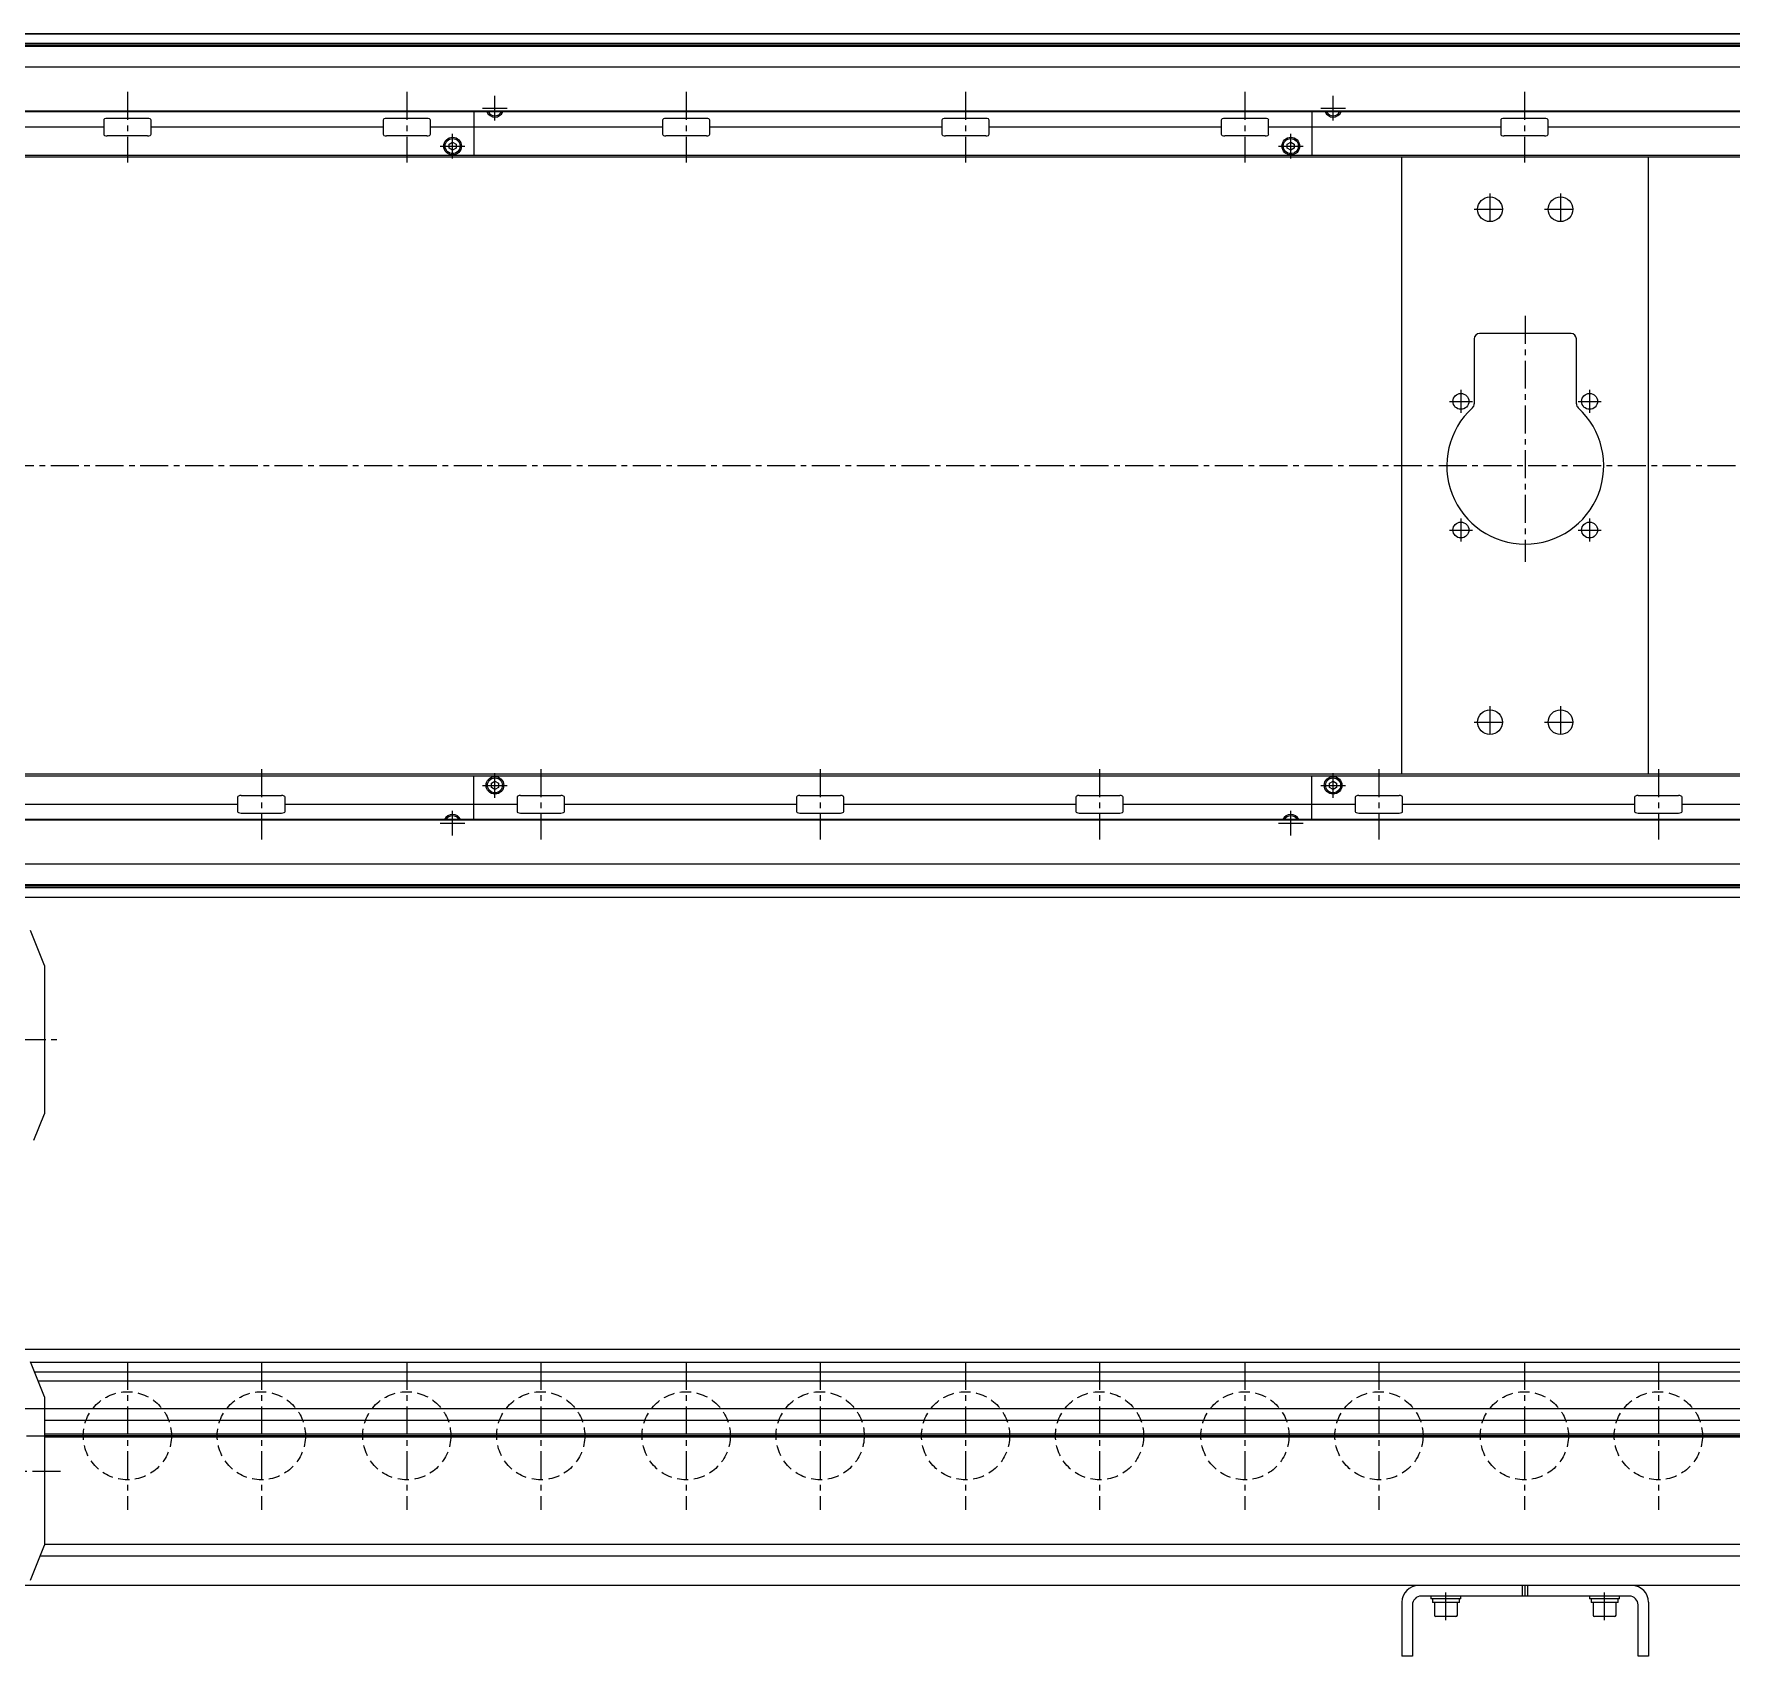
# Model space of a CAD drawing. Extents: x -10 to 3340, y -8 to 1001.
# Drawn here: x 676 to 1639, y 28 to 948 of the extents above; entities that cross this region are included whole.
import ezdxf

# ---------------------------------------------------------------- set-up
doc = ezdxf.new("R2010")
doc.units = 0
doc.header["$LTSCALE"] = 0.5
doc.linetypes.add('CENTER', pattern=[50.8, 31.75, -6.35, 6.35, -6.35])
doc.linetypes.add('DASHED', pattern=[19.05, 12.7, -6.35])
for name, color, linetype in [('MSM_CENTER', 1, 'CENTER'), ('MSM_CONTINUOUS', 7, 'CONTINUOUS'), ('MSM_DASHED', 4, 'DASHED')]:
    doc.layers.add(name, color=color, linetype=linetype)

msp = doc.modelspace()

# ---------------------------------------------------------------- linework, layer by layer
at = {"layer": 'MSM_CENTER'}
for p, q in [((729.25, 915.5), (729.25, 875.5)), ((887.75, 915.5), (887.75, 875.5)), ((1046.25, 915.5), (1046.25, 875.5)), ((1204.75, 915.5), (1204.75, 875.5)), ((1363.25, 915.5), (1363.25, 875.5)), ((1521.75, 915.5), (1521.75, 875.5)), ((930.75, 906.25), (944.75, 906.25)), ((937.75, 899.25), (937.75, 913.25)), ((1406.25, 906.25), (1420.25, 906.25)), ((1413.25, 899.25), (1413.25, 913.25)), ((913.75, 877.75), (913.75, 891.75)), ((1389.25, 877.75), (1389.25, 891.75)), ((906.75, 884.75), (920.75, 884.75)), ((1382.25, 884.75), (1396.25, 884.75)), ((1502.25, 857.9), (1502.25, 839.9)), ((1542.25, 857.9), (1542.25, 839.9)), ((1493.25, 848.9), (1511.25, 848.9)), ((1533.25, 848.9), (1551.25, 848.9)), ((1522.25, 788.4), (1522.25, 648.9)), ((1485.75, 746.4), (1485.75, 733.4)), ((1558.75, 746.4), (1558.75, 733.4)), ((1479.25, 739.9), (1492.25, 739.9)), ((1552.25, 739.9), (1565.25, 739.9)), ((2682.85, 703.4), (359.75, 703.4)), ((1479.25, 666.9), (1492.25, 666.9)), ((1485.75, 673.4), (1485.75, 660.4)), ((1552.25, 666.9), (1565.25, 666.9)), ((1558.75, 673.4), (1558.75, 660.4)), ((1502.25, 566.9), (1502.25, 548.9)), ((1542.25, 566.9), (1542.25, 548.9)), ((1493.25, 557.9), (1511.25, 557.9)), ((1533.25, 557.9), (1551.25, 557.9)), ((805.25, 531.3), (805.25, 491.3)), ((963.75, 531.3), (963.75, 491.3)), ((1122.25, 531.3), (1122.25, 491.3)), ((1280.75, 531.3), (1280.75, 491.3)), ((1439.25, 531.3), (1439.25, 491.3)), ((1597.75, 531.3), (1597.75, 491.3)), ((930.75, 522.05), (944.75, 522.05)), ((937.75, 515.05), (937.75, 529.05)), ((1406.25, 522.05), (1420.25, 522.05)), ((1413.25, 515.05), (1413.25, 529.05)), ((913.75, 493.55), (913.75, 507.55)), ((1389.25, 493.55), (1389.25, 507.55)), ((906.75, 500.55), (920.75, 500.55)), ((1382.25, 500.55), (1396.25, 500.55)), ((362.25, 377.75), (692.25, 377.75)), ((729.25, 195), (729.25, 111)), ((805.25, 195), (805.25, 111)), ((887.75, 195), (887.75, 111)), ((963.75, 195), (963.75, 111)), ((1046.25, 195), (1046.25, 111)), ((1122.25, 195), (1122.25, 111)), ((1204.75, 195), (1204.75, 111)), ((1280.75, 195), (1280.75, 111)), ((1363.25, 195), (1363.25, 111)), ((1439.25, 195), (1439.25, 111)), ((1521.75, 195), (1521.75, 111)), ((1597.75, 195), (1597.75, 111)), ((367.25, 153), (2673.25, 153)), ((472.25, 133), (692.25, 133)), ((1477.25, 48.4), (1477.25, 64)), ((1567.25, 48.4), (1567.25, 64))]:
    msp.add_line(p, q, dxfattribs=at)
at = {"layer": 'MSM_CONTINUOUS'}
for p, q in [((2672.85, 948.4), (370.65, 948.4)), ((2671.25, 948.35), (372.25, 948.35)), ((2646.58, 942.92), (396.92, 942.92)), ((2646.58, 941.18), (396.92, 941.18)), ((2646.5, 942.05), (397, 942.05)), ((2671.25, 929.55), (372.25, 929.55)), ((2671.25, 904.15), (372.25, 904.15)), ((2671.25, 904.55), (422.25, 904.55)), ((715.81, 895.5), (584.19, 895.5)), ((715.81, 899.5), (715.81, 891.5)), ((740.72, 900.5), (717.78, 900.5)), ((742.69, 891.5), (742.69, 899.5)), ((874.31, 895.5), (742.69, 895.5)), ((874.31, 899.5), (874.31, 891.5)), ((899.22, 900.5), (876.28, 900.5)), ((901.19, 891.5), (901.19, 899.5)), ((1032.81, 895.5), (901.19, 895.5)), ((925.75, 904.15), (925.75, 879.4)), ((937.75, 903.94), (937.39, 904.15)), ((938.11, 904.15), (937.75, 903.94)), ((1032.81, 899.5), (1032.81, 891.5)), ((1057.72, 900.5), (1034.78, 900.5)), ((1059.69, 891.5), (1059.69, 899.5)), ((1191.31, 895.5), (1059.69, 895.5)), ((1191.31, 899.5), (1191.31, 891.5)), ((1216.22, 900.5), (1193.28, 900.5)), ((1218.19, 891.5), (1218.19, 899.5)), ((1349.81, 895.5), (1218.19, 895.5)), ((1349.81, 899.5), (1349.81, 891.5)), ((1374.72, 900.5), (1351.78, 900.5)), ((1376.69, 891.5), (1376.69, 899.5)), ((1508.31, 895.5), (1376.69, 895.5)), ((1401.25, 904.15), (1401.25, 879.4)), ((1413.25, 903.94), (1412.89, 904.15)), ((1413.61, 904.15), (1413.25, 903.94)), ((1508.31, 899.5), (1508.31, 891.5)), ((1533.22, 900.5), (1510.28, 900.5)), ((1535.19, 891.5), (1535.19, 899.5)), ((1666.81, 895.5), (1535.19, 895.5)), ((740.72, 890.5), (717.78, 890.5)), ((899.22, 890.5), (876.28, 890.5)), ((911.75, 885.9), (913.75, 887.06)), ((911.75, 883.6), (911.75, 885.9)), ((913.75, 887.06), (915.75, 885.9)), ((915.75, 885.9), (915.75, 883.6)), ((1057.72, 890.5), (1034.78, 890.5)), ((1216.22, 890.5), (1193.28, 890.5)), ((1374.72, 890.5), (1351.78, 890.5)), ((1387.25, 885.9), (1389.25, 887.06)), ((1387.25, 883.6), (1387.25, 885.9)), ((1389.25, 887.06), (1391.25, 885.9)), ((1391.25, 885.9), (1391.25, 883.6)), ((1533.22, 890.5), (1510.28, 890.5)), ((2669.25, 879.4), (450.25, 879.4)), ((2672.85, 878.4), (450.25, 878.4)), ((913.75, 882.44), (911.75, 883.6)), ((915.75, 883.6), (913.75, 882.44)), ((1389.25, 882.44), (1387.25, 883.6)), ((1391.25, 883.6), (1389.25, 882.44)), ((1452.25, 528.4), (1452.25, 878.4)), ((1592.25, 528.4), (1592.25, 878.4)), ((1493.25, 775.4), (1493.25, 738.5)), ((1548.25, 778.4), (1496.25, 778.4)), ((1551.25, 738.5), (1551.25, 775.4)), ((2672.85, 528.4), (450.25, 528.4)), ((450.25, 527.4), (2669.25, 527.4)), ((925.75, 502.65), (925.75, 527.4)), ((935.75, 523.2), (937.75, 524.36)), ((935.75, 520.9), (935.75, 523.2)), ((937.75, 519.74), (935.75, 520.9)), ((937.75, 524.36), (939.75, 523.2)), ((939.75, 520.9), (937.75, 519.74)), ((939.75, 523.2), (939.75, 520.9)), ((1401.25, 502.65), (1401.25, 527.4)), ((1411.25, 523.2), (1413.25, 524.36)), ((1411.25, 520.9), (1411.25, 523.2)), ((1413.25, 519.74), (1411.25, 520.9)), ((1413.25, 524.36), (1415.25, 523.2)), ((1415.25, 520.9), (1413.25, 519.74)), ((1415.25, 523.2), (1415.25, 520.9)), ((660.19, 511.3), (791.81, 511.3)), ((791.81, 515.3), (791.81, 507.3)), ((793.78, 516.3), (816.72, 516.3)), ((818.69, 507.3), (818.69, 515.3)), ((818.69, 511.3), (950.31, 511.3)), ((950.31, 515.3), (950.31, 507.3)), ((952.28, 516.3), (975.22, 516.3)), ((977.19, 507.3), (977.19, 515.3)), ((977.19, 511.3), (1108.81, 511.3)), ((1108.81, 515.3), (1108.81, 507.3)), ((1110.78, 516.3), (1133.72, 516.3)), ((1135.69, 507.3), (1135.69, 515.3)), ((1135.69, 511.3), (1267.31, 511.3)), ((1267.31, 515.3), (1267.31, 507.3)), ((1269.28, 516.3), (1292.22, 516.3)), ((1294.19, 507.3), (1294.19, 515.3)), ((1294.19, 511.3), (1425.81, 511.3)), ((1425.81, 515.3), (1425.81, 507.3)), ((1427.78, 516.3), (1450.72, 516.3)), ((1452.69, 507.3), (1452.69, 515.3)), ((1452.69, 511.3), (1584.31, 511.3)), ((1584.31, 515.3), (1584.31, 507.3)), ((1586.28, 516.3), (1609.22, 516.3)), ((1611.19, 507.3), (1611.19, 515.3)), ((1611.19, 511.3), (1742.81, 511.3)), ((2671.25, 502.65), (372.25, 502.65)), ((2671.25, 502.25), (422.25, 502.25)), ((793.78, 506.3), (816.72, 506.3)), ((913.39, 502.65), (913.75, 502.86)), ((913.75, 502.86), (914.11, 502.65)), ((952.28, 506.3), (975.22, 506.3)), ((1110.78, 506.3), (1133.72, 506.3)), ((1269.28, 506.3), (1292.22, 506.3)), ((1388.89, 502.65), (1389.25, 502.86)), ((1389.25, 502.86), (1389.61, 502.65)), ((1427.78, 506.3), (1450.72, 506.3)), ((1586.28, 506.3), (1609.22, 506.3)), ((2671.25, 477.25), (372.25, 477.25)), ((2646.58, 465.62), (396.92, 465.62)), ((2646.58, 463.88), (396.92, 463.88)), ((2646.5, 464.75), (397, 464.75)), ((2672.85, 458.4), (370.65, 458.4)), ((2671.25, 458.45), (372.25, 458.45)), ((682.25, 419.75), (674.25, 439.75)), ((682.25, 419.75), (682.25, 335.75)), ((676.25, 320.75), (682.25, 335.75)), ((2671.25, 202), (372.25, 202)), ((682.25, 175), (674.25, 195)), ((2671.25, 194.6), (674.41, 194.6)), ((2555.25, 189), (676.65, 189)), ((2555.25, 184), (678.65, 184)), ((682.25, 175), (682.25, 91)), ((2455.25, 168.25), (667.25, 168.25)), ((2455.25, 161.75), (682.25, 161.75)), ((2455.25, 153.87), (682.25, 153.87)), ((2455.25, 153), (682.25, 153)), ((2455.25, 152.13), (682.25, 152.13)), ((674.25, 71), (682.25, 91)), ((2455.25, 91.25), (682.25, 91.25)), ((2455.25, 84.75), (679.75, 84.75)), ((2672.85, 68), (472.25, 68)), ((1520.75, 62), (1520.75, 68)), ((1522.25, 62), (1522.25, 68)), ((1523.75, 62), (1523.75, 68)), ((1452.25, 58.5), (1452.25, 28)), ((1581.25, 62), (1463.25, 62)), ((1468.75, 62), (1468.75, 60.4)), ((1485.75, 60.4), (1468.75, 60.4)), ((1469.55, 60.4), (1469.55, 58.4)), ((1484.95, 58.4), (1469.55, 58.4)), ((1470.75, 58.4), (1470.75, 51.2)), ((1483.75, 51.2), (1483.75, 58.4)), ((1484.95, 58.4), (1484.95, 60.4)), ((1485.75, 60.4), (1485.75, 62)), ((1558.75, 62), (1558.75, 60.4)), ((1575.75, 60.4), (1558.75, 60.4)), ((1559.55, 60.4), (1559.55, 58.4)), ((1574.95, 58.4), (1559.55, 58.4)), ((1560.75, 58.4), (1560.75, 51.2)), ((1573.75, 51.2), (1573.75, 58.4)), ((1574.95, 58.4), (1574.95, 60.4)), ((1575.75, 60.4), (1575.75, 62)), ((1592.25, 58.5), (1592.25, 28)), ((1458.25, 57), (1458.25, 28)), ((1482.95, 50.4), (1471.55, 50.4)), ((1572.95, 50.4), (1561.55, 50.4)), ((1586.25, 28), (1586.25, 57)), ((1458.25, 28), (1452.25, 28)), ((1592.25, 28), (1586.25, 28))]:
    msp.add_line(p, q, dxfattribs=at)
for centre, radius in [((913.75, 884.75), 5), ((913.75, 884.75), 4.25), ((1389.25, 884.75), 5), ((1389.25, 884.75), 4.25), ((1502.25, 848.9), 7), ((1542.25, 848.9), 7), ((1485.75, 739.9), 4.5), ((1558.75, 739.9), 4.5), ((1485.75, 666.9), 4.5), ((1558.75, 666.9), 4.5), ((1502.25, 557.9), 7), ((1542.25, 557.9), 7), ((937.75, 522.05), 5), ((937.75, 522.05), 4.25), ((1413.25, 522.05), 5), ((1413.25, 522.05), 4.25)]:
    msp.add_circle(centre, radius, dxfattribs=at)
for centre, radius, start, end in [((716.68, 899.38), 0.882, 115.53281, 172.10275), ((717.76, 897.09), 3.41, 89.66873, 115.24537), ((740.74, 897.09), 3.41, 64.75463, 90.33127), ((741.82, 899.38), 0.882, 7.89725, 64.46719), ((875.18, 899.38), 0.882, 115.53281, 172.10275), ((876.26, 897.09), 3.41, 89.66873, 115.24537), ((899.24, 897.09), 3.41, 64.75463, 90.33127), ((900.32, 899.38), 0.882, 7.89725, 64.46719), ((937.75, 906.25), 5, 204.83459, 335.16541), ((937.75, 906.25), 4.25, 209.61158, 330.38842), ((1033.68, 899.38), 0.882, 115.53281, 172.10275), ((1034.76, 897.09), 3.41, 89.66873, 115.24537), ((1057.74, 897.09), 3.41, 64.75463, 90.33127), ((1058.82, 899.38), 0.882, 7.89725, 64.46719), ((1192.18, 899.38), 0.882, 115.53281, 172.10275), ((1193.26, 897.09), 3.41, 89.66873, 115.24537), ((1216.24, 897.09), 3.41, 64.75463, 90.33127), ((1217.32, 899.38), 0.882, 7.89725, 64.46719), ((1350.68, 899.38), 0.882, 115.53281, 172.10275), ((1351.76, 897.09), 3.41, 89.66873, 115.24537), ((1374.74, 897.09), 3.41, 64.75463, 90.33127), ((1375.82, 899.38), 0.882, 7.89725, 64.46719), ((1413.25, 906.25), 5, 204.83459, 335.16541), ((1413.25, 906.25), 4.25, 209.61158, 330.38842), ((1509.18, 899.38), 0.882, 115.53281, 172.10275), ((1510.26, 897.09), 3.41, 89.66873, 115.24537), ((1533.24, 897.09), 3.41, 64.75463, 90.33127), ((1534.32, 899.38), 0.882, 7.89725, 64.46719), ((716.68, 891.62), 0.882, 187.89725, 244.46719), ((717.76, 893.91), 3.41, 244.75463, 270.33127), ((740.74, 893.91), 3.41, 269.66873, 295.24537), ((741.82, 891.62), 0.882, 295.53281, 352.10275), ((875.18, 891.62), 0.882, 187.89725, 244.46719), ((876.26, 893.91), 3.41, 244.75463, 270.33127), ((899.24, 893.91), 3.41, 269.66873, 295.24537), ((900.32, 891.62), 0.882, 295.53281, 352.10275), ((1033.68, 891.62), 0.882, 187.89725, 244.46719), ((1034.76, 893.91), 3.41, 244.75463, 270.33127), ((1057.74, 893.91), 3.41, 269.66873, 295.24537), ((1058.82, 891.62), 0.882, 295.53281, 352.10275), ((1192.18, 891.62), 0.882, 187.89725, 244.46719), ((1193.26, 893.91), 3.41, 244.75463, 270.33127), ((1216.24, 893.91), 3.41, 269.66873, 295.24537), ((1217.32, 891.62), 0.882, 295.53281, 352.10275), ((1350.68, 891.62), 0.882, 187.89725, 244.46719), ((1351.76, 893.91), 3.41, 244.75463, 270.33127), ((1374.74, 893.91), 3.41, 269.66873, 295.24537), ((1375.82, 891.62), 0.882, 295.53281, 352.10275), ((1509.18, 891.62), 0.882, 187.89725, 244.46719), ((1510.26, 893.91), 3.41, 244.75463, 270.33127), ((1533.24, 893.91), 3.41, 269.66873, 295.24537), ((1534.32, 891.62), 0.882, 295.53281, 352.10275), ((1496.25, 775.4), 3, 90, 180), ((1548.25, 775.4), 3, 0, 90), ((1522.25, 703.4), 44.5, 132.35205, 47.64795), ((1490.25, 738.5), 3, 312.35205, 360), ((1554.25, 738.5), 3, 180, 227.64795), ((792.68, 515.18), 0.882, 115.53281, 172.10275), ((793.76, 512.89), 3.41, 89.66873, 115.24537), ((816.74, 512.89), 3.41, 64.75463, 90.33127), ((817.82, 515.18), 0.882, 7.89725, 64.46719), ((951.18, 515.18), 0.882, 115.53281, 172.10275), ((952.26, 512.89), 3.41, 89.66873, 115.24537), ((975.24, 512.89), 3.41, 64.75463, 90.33127), ((976.32, 515.18), 0.882, 7.89725, 64.46719), ((1109.68, 515.18), 0.882, 115.53281, 172.10275), ((1110.76, 512.89), 3.41, 89.66873, 115.24537), ((1133.74, 512.89), 3.41, 64.75463, 90.33127), ((1134.82, 515.18), 0.882, 7.89725, 64.46719), ((1268.18, 515.18), 0.882, 115.53281, 172.10275), ((1269.26, 512.89), 3.41, 89.66873, 115.24537), ((1292.24, 512.89), 3.41, 64.75463, 90.33127), ((1293.32, 515.18), 0.882, 7.89725, 64.46719), ((1426.68, 515.18), 0.882, 115.53281, 172.10275), ((1427.76, 512.89), 3.41, 89.66873, 115.24537), ((1450.74, 512.89), 3.41, 64.75463, 90.33127), ((1451.82, 515.18), 0.882, 7.89725, 64.46719), ((1585.18, 515.18), 0.882, 115.53281, 172.10275), ((1586.26, 512.89), 3.41, 89.66873, 115.24537), ((1609.24, 512.89), 3.41, 64.75463, 90.33127), ((1610.32, 515.18), 0.882, 7.89725, 64.46719), ((792.68, 507.42), 0.882, 187.89725, 244.46719), ((793.76, 509.71), 3.41, 244.75463, 270.33127), ((816.74, 509.71), 3.41, 269.66873, 295.24537), ((817.82, 507.42), 0.882, 295.53281, 352.10275), ((913.75, 500.55), 5, 24.83459, 155.16541), ((913.75, 500.55), 4.25, 29.61158, 150.38842), ((951.18, 507.42), 0.882, 187.89725, 244.46719), ((952.26, 509.71), 3.41, 244.75463, 270.33127), ((975.24, 509.71), 3.41, 269.66873, 295.24537), ((976.32, 507.42), 0.882, 295.53281, 352.10275), ((1109.68, 507.42), 0.882, 187.89725, 244.46719), ((1110.76, 509.71), 3.41, 244.75463, 270.33127), ((1133.74, 509.71), 3.41, 269.66873, 295.24537), ((1134.82, 507.42), 0.882, 295.53281, 352.10275), ((1268.18, 507.42), 0.882, 187.89725, 244.46719), ((1269.26, 509.71), 3.41, 244.75463, 270.33127), ((1292.24, 509.71), 3.41, 269.66873, 295.24537), ((1293.32, 507.42), 0.882, 295.53281, 352.10275), ((1389.25, 500.55), 5, 24.83459, 155.16541), ((1389.25, 500.55), 4.25, 29.61158, 150.38842), ((1426.68, 507.42), 0.882, 187.89725, 244.46719), ((1427.76, 509.71), 3.41, 244.75463, 270.33127), ((1450.74, 509.71), 3.41, 269.66873, 295.24537), ((1451.82, 507.42), 0.882, 295.53281, 352.10275), ((1585.18, 507.42), 0.882, 187.89725, 244.46719), ((1586.26, 509.71), 3.41, 244.75463, 270.33127), ((1609.24, 509.71), 3.41, 269.66873, 295.24537), ((1610.32, 507.42), 0.882, 295.53281, 352.10275), ((1461.75, 58.5), 9.5, 90, 180), ((1582.75, 58.5), 9.5, 0, 90), ((1463.25, 57), 5, 90, 180), ((1581.25, 57), 5, 0, 90), ((1471.55, 51.2), 0.8, 180, 270), ((1482.95, 51.2), 0.8, 270, 0), ((1561.55, 51.2), 0.8, 180, 270), ((1572.95, 51.2), 0.8, 270, 0)]:
    msp.add_arc(centre, radius, start, end, dxfattribs=at)
at = {"layer": 'MSM_DASHED'}
for centre in [(729.25, 153), (805.25, 153), (887.75, 153), (963.75, 153), (1046.25, 153), (1122.25, 153), (1204.75, 153), (1280.75, 153), (1363.25, 153), (1439.25, 153), (1521.75, 153), (1597.75, 153)]:
    msp.add_circle(centre, 25, dxfattribs=at)

doc.saveas('drawing.dxf')
